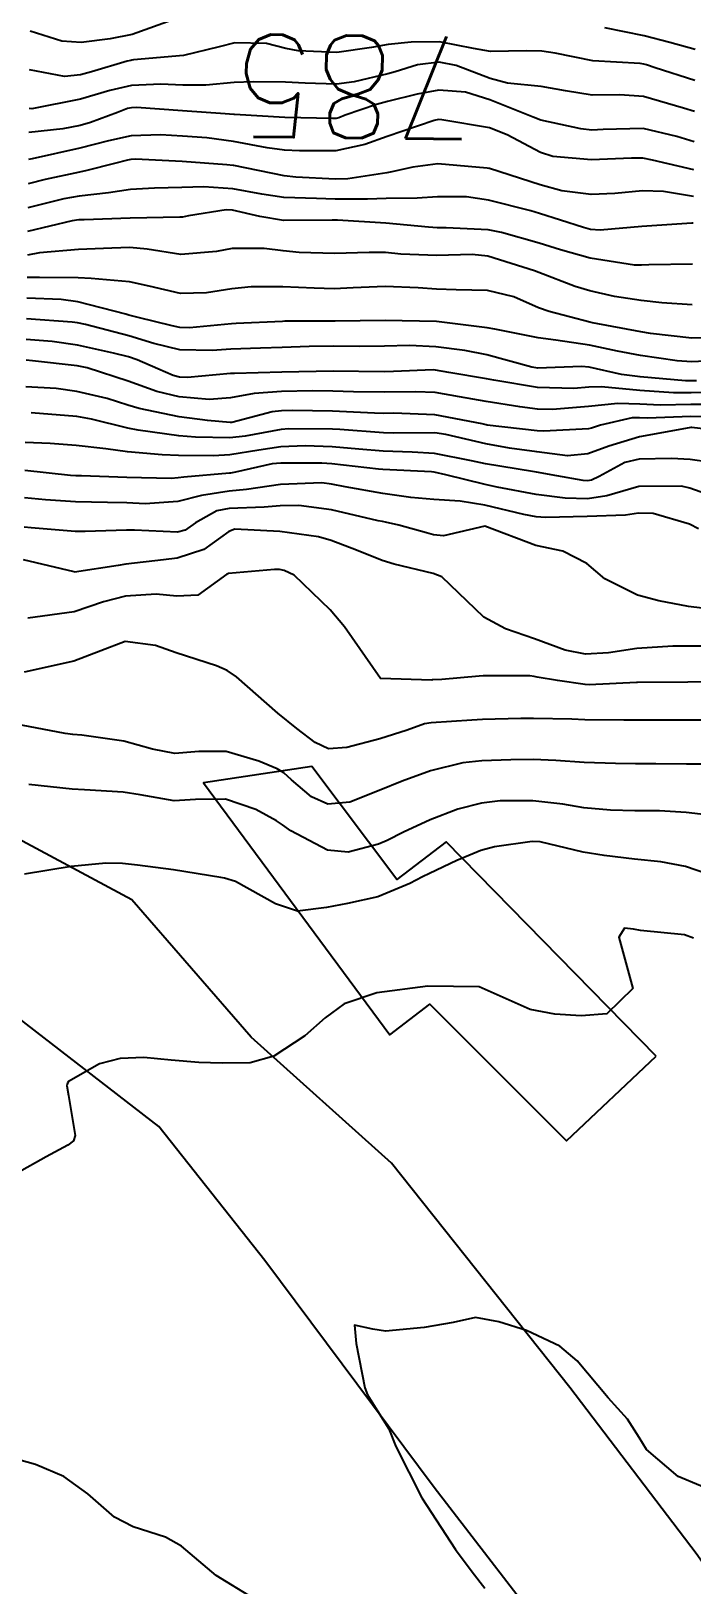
# Model space of a CAD drawing. Header units: metres. Extents: x 307586 to 320046, y 7427249 to 7434250.
# Drawn here: x 318761.4 to 318787.2, y 7430175.3 to 7430236 of the extents above; entities that cross this region are included whole.
import ezdxf
from ezdxf.enums import TextEntityAlignment as Align

# ---------------------------------------------------------------- set-up
doc = ezdxf.new("R2010")
doc.units = ezdxf.units.M
doc.header["$MEASUREMENT"] = 0
for name, color, linetype in [('Cotas', 45, 'Continuous'), ('Curvas de Nivel 1m', 11, 'Continuous'), ('Curvas de Nivel 5m', 15, 'Continuous'), ('Edificações', 30, 'Continuous'), ('Vias Primárias', 230, 'Continuous')]:
    doc.layers.add(name, color=color, linetype=linetype)
doc.styles.add('Style-STANDARD', font='STANDARD.shx')

msp = doc.modelspace()

# ---------------------------------------------------------------- linework, layer by layer
at = {"layer": 'Curvas de Nivel 1m', "flags": 128}
for points, elevation in [([(318767.047, 7430236.524), (318765.349, 7430235.916), (318764.478, 7430235.736), (318763.344, 7430235.603), (318762.59, 7430235.646), (318761.35, 7430236.047)], 787), ([(318787.35, 7430235.318), (318786.35, 7430235.602), (318785.355, 7430235.863), (318783.82, 7430236.174)], 787), ([(318787.336, 7430234.111), (318785.785, 7430234.613), (318785.448, 7430234.723), (318785.344, 7430234.754), (318785.195, 7430234.771), (318783.345, 7430234.884), (318781.87, 7430235.184), (318781.349, 7430235.263), (318780.757, 7430235.268), (318779.349, 7430235.251), (318778.677, 7430235.369), (318777.352, 7430235.626), (318776.241, 7430235.616), (318775.351, 7430235.515), (318774.695, 7430235.401), (318773.347, 7430235.203), (318771.834, 7430235.269), (318771.349, 7430235.367), (318770.595, 7430235.553), (318769.351, 7430235.585), (318768.739, 7430235.426), (318767.346, 7430235.096), (318765.398, 7430234.923), (318765.334, 7430234.91), (318765.294, 7430234.9), (318765.147, 7430234.862), (318763.756, 7430234.448), (318763.327, 7430234.328), (318762.702, 7430234.264), (318761.329, 7430234.529)], 786), ([(318787.304, 7430231.716), (318786.634, 7430231.928), (318785.309, 7430232.232), (318783.744, 7430232.2), (318783.308, 7430232.175), (318782.882, 7430232.22), (318781.312, 7430232.568), (318781.02, 7430232.673), (318779.323, 7430233.354), (318778.366, 7430233.661), (318777.328, 7430233.74), (318776.476, 7430233.572), (318775.321, 7430233.295), (318774.887, 7430233.177), (318773.668, 7430232.756), (318773.414, 7430232.657), (318773.312, 7430232.631), (318773.177, 7430232.628), (318771.312, 7430232.665), (318769.337, 7430232.786), (318769.313, 7430232.786), (318768.98, 7430232.813), (318767.314, 7430232.93), (318765.515, 7430233.056), (318765.315, 7430233.05), (318765.162, 7430233.014), (318764.769, 7430232.865), (318763.713, 7430232.472), (318763.308, 7430232.355), (318762.637, 7430232.22), (318761.305, 7430232.078)], 784), ([(318787.293, 7430230.619), (318785.684, 7430231.002), (318785.297, 7430231.073), (318784.851, 7430231.071), (318783.297, 7430231.009), (318781.778, 7430231.144), (318781.299, 7430231.296), (318779.999, 7430231.99), (318779.309, 7430232.269), (318777.44, 7430232.581), (318777.312, 7430232.583), (318777.148, 7430232.549), (318775.305, 7430231.929), (318774.437, 7430231.613), (318773.299, 7430231.361), (318771.876, 7430231.359), (318771.299, 7430231.391), (318770.618, 7430231.479), (318769.302, 7430231.732), (318768.255, 7430231.869), (318767.304, 7430231.935), (318766.449, 7430231.987), (318765.304, 7430231.948), (318764.416, 7430231.755), (318763.299, 7430231.464), (318761.431, 7430231.045), (318761.294, 7430231.026)], 783), ([(318787.278, 7430229.575), (318786.114, 7430229.774), (318785.281, 7430229.794), (318784.211, 7430229.698), (318783.278, 7430229.654), (318782.135, 7430229.802), (318781.283, 7430230.036), (318779.308, 7430230.674), (318779.293, 7430230.676), (318779.211, 7430230.691), (318777.294, 7430230.861), (318776.311, 7430230.725), (318775.486, 7430230.541), (318775.289, 7430230.505), (318773.769, 7430230.272), (318773.285, 7430230.254), (318771.738, 7430230.331), (318771.287, 7430230.38), (318769.316, 7430230.786), (318769.293, 7430230.792), (318769.043, 7430230.813), (318767.294, 7430230.942), (318765.469, 7430231.032), (318765.295, 7430231.026), (318765.158, 7430230.998), (318764.65, 7430230.866), (318763.569, 7430230.597), (318763.288, 7430230.536), (318761.944, 7430230.239), (318761.28, 7430230.068)], 782), ([(318787.262, 7430228.542), (318787.211, 7430228.539), (318785.261, 7430228.406), (318783.632, 7430228.264), (318783.259, 7430228.293), (318782.986, 7430228.37), (318782.088, 7430228.658), (318781.267, 7430228.917), (318780.92, 7430229.022), (318779.274, 7430229.433), (318778.414, 7430229.561), (318777.276, 7430229.561), (318776.478, 7430229.519), (318775.274, 7430229.496), (318774.544, 7430229.477), (318773.274, 7430229.478), (318772.549, 7430229.496), (318771.274, 7430229.537), (318770.407, 7430229.668), (318769.279, 7430229.884), (318768.139, 7430229.962), (318767.279, 7430229.931), (318766.215, 7430229.91), (318765.278, 7430229.846), (318764.418, 7430229.727), (318763.274, 7430229.592), (318762.674, 7430229.487), (318761.266, 7430229.14)], 781), ([(318787.231, 7430225.349), (318786.04, 7430225.417), (318785.232, 7430225.518), (318784.188, 7430225.675), (318783.235, 7430225.891), (318782.654, 7430226.065), (318781.242, 7430226.605), (318781.069, 7430226.672), (318779.248, 7430227.244), (318778.635, 7430227.31), (318777.248, 7430227.268), (318775.848, 7430227.33), (318775.249, 7430227.386), (318774.603, 7430227.393), (318773.249, 7430227.355), (318771.863, 7430227.394), (318771.25, 7430227.455), (318770.498, 7430227.55), (318769.25, 7430227.541), (318768.636, 7430227.429), (318767.248, 7430227.306), (318765.924, 7430227.524), (318765.25, 7430227.584), (318764.554, 7430227.562), (318763.249, 7430227.505), (318761.722, 7430227.378), (318761.247, 7430227.29)], 779), ([(318787.741, 7430224.058), (318787.215, 7430224.039), (318785.606, 7430224.225), (318785.218, 7430224.283), (318783.329, 7430224.639), (318783.223, 7430224.665), (318781.644, 7430225.081), (318781.229, 7430225.231), (318780.261, 7430225.651), (318779.235, 7430225.909), (318778.005, 7430225.932), (318777.235, 7430225.954), (318776.524, 7430226.009), (318775.236, 7430226.055), (318773.984, 7430226.003), (318773.235, 7430225.97), (318772.454, 7430225.99), (318771.236, 7430226.052), (318769.994, 7430226.044), (318769.234, 7430225.968), (318768.243, 7430225.81), (318767.227, 7430225.785), (318766.005, 7430226.075), (318765.234, 7430226.247), (318763.743, 7430226.368), (318763.236, 7430226.395), (318761.719, 7430226.419), (318761.235, 7430226.408)], 778), ([(318788.598, 7430223.18), (318787.201, 7430223.116), (318786.644, 7430223.156), (318785.204, 7430223.364), (318784.304, 7430223.531), (318783.21, 7430223.767), (318781.904, 7430223.969), (318781.214, 7430224.055), (318779.516, 7430224.389), (318779.219, 7430224.449), (318777.234, 7430224.699), (318775.233, 7430224.73), (318773.271, 7430224.71), (318773.222, 7430224.71), (318771.309, 7430224.701), (318771.222, 7430224.697), (318769.411, 7430224.617), (318769.22, 7430224.608), (318767.585, 7430224.45), (318767.209, 7430224.46), (318766.901, 7430224.525), (318765.578, 7430224.855), (318765.214, 7430224.943), (318765.099, 7430224.977), (318763.222, 7430225.46), (318762.566, 7430225.547), (318761.223, 7430225.603)], 777), ([(318787.403, 7430222.375), (318787.191, 7430222.372), (318786.974, 7430222.376), (318785.192, 7430222.524), (318784.47, 7430222.627), (318783.197, 7430222.903), (318782.906, 7430222.935), (318781.196, 7430222.87), (318780.966, 7430222.903), (318779.203, 7430223.39), (318778.341, 7430223.563), (318777.208, 7430223.702), (318776.184, 7430223.749), (318775.208, 7430223.732), (318774.237, 7430223.72), (318773.207, 7430223.728), (318772.265, 7430223.716), (318771.206, 7430223.682), (318770.353, 7430223.652), (318769.205, 7430223.609), (318768.464, 7430223.554), (318767.2, 7430223.586), (318766.195, 7430223.837), (318765.206, 7430224.129), (318763.518, 7430224.569), (318763.21, 7430224.637), (318762.997, 7430224.67), (318761.212, 7430224.798)], 776), ([(318788.318, 7430221.442), (318787.181, 7430221.442), (318785.996, 7430221.423), (318785.181, 7430221.46), (318784.319, 7430221.491), (318783.18, 7430221.372), (318781.766, 7430221.248), (318781.179, 7430221.271), (318780.494, 7430221.363), (318779.182, 7430221.564), (318778.132, 7430221.752), (318777.185, 7430221.914), (318776.414, 7430221.95), (318775.185, 7430221.925), (318773.994, 7430221.943), (318773.185, 7430221.974), (318772.392, 7430221.978), (318771.185, 7430221.955), (318770.109, 7430221.875), (318769.182, 7430221.712), (318768.356, 7430221.643), (318767.182, 7430221.75), (318766.304, 7430221.963), (318765.188, 7430222.361), (318763.589, 7430222.876), (318763.194, 7430222.957), (318761.446, 7430223.157), (318761.196, 7430223.177)], 774), ([(318788.786, 7430220.965), (318787.177, 7430220.977), (318785.476, 7430220.916), (318785.176, 7430220.921), (318784.878, 7430220.921), (318783.646, 7430220.635), (318783.291, 7430220.519), (318783.171, 7430220.492), (318781.428, 7430220.407), (318781.169, 7430220.424), (318779.217, 7430220.645), (318779.172, 7430220.651), (318779.015, 7430220.692), (318777.176, 7430221.044), (318775.554, 7430221.112), (318775.177, 7430221.101), (318774.807, 7430221.114), (318773.177, 7430221.194), (318771.603, 7430221.21), (318771.177, 7430221.203), (318770.81, 7430221.16), (318769.48, 7430220.807), (318769.237, 7430220.745), (318769.172, 7430220.743), (318768.29, 7430220.819), (318767.174, 7430220.967), (318765.615, 7430221.292), (318765.179, 7430221.418), (318764.368, 7430221.681), (318763.184, 7430221.957), (318762.366, 7430222.073), (318761.185, 7430222.145)], 773), ([(318789.169, 7430220.312), (318787.211, 7430220.551), (318787.172, 7430220.548), (318785.53, 7430220.252), (318785.166, 7430220.184), (318783.967, 7430219.826), (318783.156, 7430219.526), (318782.361, 7430219.446), (318781.157, 7430219.598), (318780.092, 7430219.747), (318779.161, 7430219.908), (318777.597, 7430220.275), (318777.167, 7430220.335), (318775.568, 7430220.333), (318775.167, 7430220.344), (318773.454, 7430220.472), (318773.169, 7430220.488), (318771.46, 7430220.494), (318771.168, 7430220.469), (318769.763, 7430220.205), (318769.163, 7430220.143), (318767.813, 7430220.173), (318767.164, 7430220.225), (318765.576, 7430220.445), (318765.168, 7430220.52), (318763.753, 7430220.874), (318763.174, 7430220.984), (318761.391, 7430221.123)], 772), ([(318788.636, 7430219.09), (318787.154, 7430219.303), (318786.422, 7430219.333), (318785.153, 7430219.316), (318784.592, 7430219.185), (318783.588, 7430218.636), (318783.291, 7430218.489), (318783.141, 7430218.466), (318782.974, 7430218.475), (318781.94, 7430218.658), (318781.145, 7430218.801), (318780.987, 7430218.829), (318779.15, 7430219.129), (318778.601, 7430219.246), (318777.155, 7430219.527), (318776.291, 7430219.588), (318775.156, 7430219.629), (318774.2, 7430219.707), (318773.158, 7430219.791), (318772.105, 7430219.83), (318771.158, 7430219.791), (318770.29, 7430219.664), (318769.153, 7430219.483), (318768.521, 7430219.447), (318767.152, 7430219.453), (318766.513, 7430219.479), (318765.154, 7430219.602), (318764.307, 7430219.717), (318763.157, 7430219.846), (318762.134, 7430219.92), (318761.159, 7430219.962)], 771), ([(318787.471, 7430216.587), (318787.125, 7430216.769), (318785.699, 7430217.182), (318785.129, 7430217.195), (318784.624, 7430217.129), (318783.127, 7430217.07), (318781.496, 7430217.033), (318781.127, 7430217.055), (318780.65, 7430217.153), (318779.131, 7430217.51), (318778.162, 7430217.671), (318777.133, 7430217.735), (318776.228, 7430217.818), (318775.135, 7430217.966), (318773.662, 7430218.231), (318773.139, 7430218.336), (318772.758, 7430218.385), (318771.138, 7430218.325), (318769.811, 7430218.129), (318769.135, 7430218.06), (318768.058, 7430217.896), (318767.131, 7430217.655), (318765.849, 7430217.568), (318765.13, 7430217.601), (318764.379, 7430217.619), (318763.131, 7430217.648), (318761.951, 7430217.718), (318761.132, 7430217.794)], 769), ([(318788.254, 7430213.409), (318787.087, 7430213.556), (318785.923, 7430213.775), (318785.094, 7430213.998), (318783.821, 7430214.633), (318783.109, 7430215.24), (318782.179, 7430215.719), (318781.116, 7430215.935), (318779.123, 7430216.69), (318777.51, 7430216.315), (318777.119, 7430216.358), (318776.839, 7430216.433), (318775.764, 7430216.73), (318775.239, 7430216.854), (318775.124, 7430216.872), (318774.96, 7430216.906), (318773.129, 7430217.332), (318771.853, 7430217.502), (318771.13, 7430217.488), (318770.496, 7430217.43), (318769.129, 7430217.384), (318768.648, 7430217.294), (318767.824, 7430216.823), (318767.416, 7430216.531), (318767.117, 7430216.454), (318765.437, 7430216.537), (318765.118, 7430216.543), (318763.507, 7430216.486), (318763.117, 7430216.486), (318761.398, 7430216.627), (318761.119, 7430216.656)], 768), ([(318787.646, 7430212.005), (318787.067, 7430211.997), (318786.467, 7430211.999), (318785.066, 7430211.909), (318783.953, 7430211.742), (318783.063, 7430211.689), (318782.262, 7430211.849), (318781.069, 7430212.291), (318779.931, 7430212.681), (318779.08, 7430213.137), (318777.449, 7430214.707), (318777.104, 7430214.844), (318775.581, 7430215.206), (318775.109, 7430215.357), (318774.104, 7430215.759), (318773.117, 7430216.139), (318772.625, 7430216.275), (318771.12, 7430216.485), (318769.351, 7430216.577), (318769.12, 7430216.482), (318768.146, 7430215.786), (318767.102, 7430215.438), (318766.564, 7430215.375), (318765.098, 7430215.204), (318764.8, 7430215.16), (318763.093, 7430214.899), (318763.072, 7430214.902), (318761.1, 7430215.378)], 767), ([(318789.013, 7430210.611), (318787.053, 7430210.59), (318785.094, 7430210.578), (318785.052, 7430210.577), (318783.198, 7430210.492), (318783.051, 7430210.499), (318781.963, 7430210.656), (318781.173, 7430210.788), (318781.054, 7430210.815), (318780.88, 7430210.846), (318779.054, 7430210.84), (318778.91, 7430210.835), (318777.446, 7430210.706), (318777.082, 7430210.68), (318777.052, 7430210.679), (318775.053, 7430210.74), (318773.637, 7430212.754), (318773.083, 7430213.428), (318771.671, 7430214.781), (318771.28, 7430214.963), (318771.105, 7430214.999), (318770.899, 7430214.998), (318769.103, 7430214.838), (318769.084, 7430214.829), (318769.044, 7430214.811), (318767.912, 7430213.994), (318767.084, 7430213.956), (318766.282, 7430214.039), (318765.084, 7430213.958), (318764.217, 7430213.733), (318763.078, 7430213.348), (318761.271, 7430213.103)], 766), ([(318788.202, 7430207.387), (318787.011, 7430207.396), (318785.808, 7430207.405), (318785.011, 7430207.407), (318784.229, 7430207.41), (318783.011, 7430207.455), (318781.894, 7430207.539), (318781.012, 7430207.572), (318780.136, 7430207.554), (318779.011, 7430207.522), (318778.269, 7430207.439), (318777.007, 7430207.125), (318775.889, 7430206.727), (318774.999, 7430206.358), (318773.843, 7430205.903), (318772.994, 7430205.826), (318772.345, 7430206.118), (318771.575, 7430206.781), (318771.269, 7430207.049), (318771.007, 7430207.212), (318770.296, 7430207.511), (318769.014, 7430207.882), (318767.954, 7430207.88), (318767.013, 7430207.806), (318766.141, 7430207.97), (318765.017, 7430208.291), (318763.378, 7430208.518), (318763.02, 7430208.548), (318762.722, 7430208.587), (318761.023, 7430208.91)], 764), ([(318788.217, 7430205.352), (318786.992, 7430205.496), (318785.949, 7430205.562), (318784.992, 7430205.572), (318784.03, 7430205.592), (318782.993, 7430205.689), (318782.17, 7430205.827), (318780.996, 7430205.96), (318779.72, 7430205.958), (318778.995, 7430205.866), (318778.067, 7430205.625), (318776.988, 7430205.21), (318775.941, 7430204.726), (318775.302, 7430204.411), (318774.976, 7430204.269), (318773.779, 7430203.944), (318772.972, 7430204.03), (318771.546, 7430204.782), (318771.213, 7430205.015), (318770.987, 7430205.169), (318770.171, 7430205.619), (318768.995, 7430206.026), (318767.813, 7430206.003), (318766.99, 7430205.962), (318765.656, 7430206.187), (318764.994, 7430206.29), (318763.484, 7430206.387), (318762.996, 7430206.419), (318761.304, 7430206.6)], 763), ([(318788.749, 7430202.779), (318786.965, 7430203.394), (318785.998, 7430203.574), (318784.969, 7430203.683), (318783.783, 7430203.819), (318782.973, 7430203.957), (318781.293, 7430204.35), (318780.978, 7430204.373), (318779.497, 7430204.162), (318778.973, 7430204.018), (318778.037, 7430203.63), (318776.959, 7430203.114), (318776.691, 7430202.98), (318776.194, 7430202.721), (318774.948, 7430202.204), (318773.752, 7430201.945), (318772.943, 7430201.787), (318771.806, 7430201.641), (318770.944, 7430201.927), (318769.384, 7430202.806), (318768.955, 7430202.931), (318768.809, 7430202.957), (318766.957, 7430203.259), (318765.556, 7430203.448), (318764.959, 7430203.51), (318764.307, 7430203.519), (318762.958, 7430203.391), (318761.134, 7430203.087)], 762), ([(318787.278, 7430200.587), (318786.934, 7430200.725), (318785.205, 7430200.885), (318784.936, 7430200.938), (318784.583, 7430200.977), (318784.356, 7430200.626), (318784.903, 7430198.62), (318783.893, 7430197.63), (318782.892, 7430197.548), (318781.859, 7430197.622), (318780.894, 7430197.805), (318778.903, 7430198.69), (318776.903, 7430198.71), (318774.9, 7430198.457), (318773.629, 7430198.02), (318772.89, 7430197.47), (318772.085, 7430196.772), (318770.875, 7430195.973), (318769.96, 7430195.711), (318768.866, 7430195.709), (318767.951, 7430195.735), (318766.868, 7430195.82), (318765.795, 7430195.92), (318764.868, 7430195.891), (318764.061, 7430195.672), (318762.854, 7430194.982), (318762.813, 7430194.922), (318762.799, 7430194.881), (318762.793, 7430194.821), (318762.848, 7430194.436), (318763.114, 7430192.877), (318763.044, 7430192.664), (318762.829, 7430192.504), (318761.978, 7430192.047), (318760.818, 7430191.395)], 761)]:
    msp.add_lwpolyline(points, dxfattribs=dict(at, elevation=elevation))
at = {"layer": 'Curvas de Nivel 5m', "flags": 128}
for points, elevation in [([(318787.318, 7430232.905), (318786.883, 7430233.033), (318785.326, 7430233.493), (318784.398, 7430233.558), (318783.326, 7430233.544), (318782.272, 7430233.713), (318781.331, 7430233.873), (318780.006, 7430234.01), (318779.336, 7430234.196), (318778.005, 7430234.703), (318777.344, 7430234.833), (318776.492, 7430234.723), (318775.62, 7430234.455), (318775.338, 7430234.379), (318774.021, 7430234.064), (318773.331, 7430233.964), (318772.105, 7430234.005), (318771.332, 7430234.044), (318770.077, 7430234.057), (318769.331, 7430234.032), (318768.219, 7430233.931), (318767.329, 7430233.929), (318766.46, 7430233.973), (318765.323, 7430233.916), (318764.472, 7430233.718), (318763.318, 7430233.377), (318761.416, 7430233.01), (318761.314, 7430233.018)], 785), ([(318787.246, 7430226.931), (318785.532, 7430226.902), (318785.246, 7430226.891), (318784.971, 7430226.897), (318783.248, 7430227.172), (318782.088, 7430227.494), (318781.254, 7430227.753), (318779.773, 7430228.17), (318779.259, 7430228.27), (318777.608, 7430228.357), (318777.259, 7430228.36), (318776.921, 7430228.376), (318775.261, 7430228.535), (318773.368, 7430228.653), (318773.262, 7430228.655), (318773.153, 7430228.652), (318771.261, 7430228.647), (318770.332, 7430228.799), (318769.266, 7430229.043), (318769.022, 7430229.057), (318767.54, 7430228.827), (318767.316, 7430228.776), (318767.262, 7430228.772), (318767.202, 7430228.771), (318765.262, 7430228.733), (318763.47, 7430228.669), (318763.261, 7430228.662), (318762.998, 7430228.621), (318761.256, 7430228.216)], 780), ([(318787.857, 7430221.912), (318787.186, 7430221.907), (318786.493, 7430221.907), (318785.187, 7430221.998), (318783.69, 7430222.133), (318783.188, 7430222.121), (318782.609, 7430222.07), (318781.187, 7430222.117), (318779.474, 7430222.403), (318779.191, 7430222.458), (318777.723, 7430222.705), (318777.194, 7430222.791), (318777.109, 7430222.797), (318775.551, 7430222.735), (318775.193, 7430222.728), (318773.202, 7430222.751), (318771.192, 7430222.707), (318769.336, 7430222.664), (318769.191, 7430222.655), (318767.51, 7430222.506), (318767.19, 7430222.523), (318766.944, 7430222.587), (318766.352, 7430222.843), (318765.54, 7430223.199), (318765.197, 7430223.309), (318764.607, 7430223.457), (318763.202, 7430223.771), (318762.22, 7430223.911), (318761.204, 7430223.986)], 775), ([(318787.76, 7430217.961), (318787.139, 7430218.176), (318786.805, 7430218.26), (318785.139, 7430218.238), (318783.888, 7430217.88), (318783.134, 7430217.767), (318782.271, 7430217.79), (318781.136, 7430217.929), (318779.606, 7430218.218), (318779.139, 7430218.319), (318777.605, 7430218.705), (318777.144, 7430218.81), (318777.036, 7430218.82), (318775.145, 7430218.908), (318774.967, 7430218.92), (318773.148, 7430219.131), (318772.761, 7430219.153), (318771.148, 7430219.16), (318770.819, 7430219.123), (318769.376, 7430218.808), (318769.186, 7430218.766), (318769.142, 7430218.76), (318767.357, 7430218.612), (318767.14, 7430218.582), (318766.861, 7430218.556), (318765.14, 7430218.591), (318763.362, 7430218.657), (318763.141, 7430218.666), (318762.937, 7430218.679), (318761.143, 7430218.874)], 770), ([(318788.499, 7430209.107), (318787.031, 7430209.104), (318786.52, 7430209.109), (318785.03, 7430209.104), (318784.551, 7430209.104), (318783.03, 7430209.127), (318782.526, 7430209.152), (318781.031, 7430209.177), (318780.535, 7430209.171), (318779.03, 7430209.13), (318778.612, 7430209.112), (318777.027, 7430209.006), (318776.773, 7430208.968), (318776.096, 7430208.724), (318775.019, 7430208.38), (318773.726, 7430208.043), (318773.015, 7430207.986), (318772.491, 7430208.241), (318771.773, 7430208.779), (318771.032, 7430209.379), (318769.418, 7430210.806), (318769.055, 7430211.056), (318768.643, 7430211.228), (318767.062, 7430211.745), (318766.254, 7430212.031), (318765.066, 7430212.191), (318764.118, 7430211.814), (318763.058, 7430211.416), (318761.128, 7430210.983)], 765), ([(318788.426, 7430178.813), (318786.677, 7430179.546), (318785.445, 7430180.609), (318785.162, 7430181.077), (318784.705, 7430181.79), (318783.941, 7430182.628), (318782.734, 7430184.07), (318782.062, 7430184.647), (318780.749, 7430185.255), (318779.674, 7430185.598), (318778.754, 7430185.76), (318777.885, 7430185.566), (318776.75, 7430185.37), (318775.248, 7430185.232), (318774.749, 7430185.302), (318774.035, 7430185.462), (318774.091, 7430184.747), (318774.44, 7430183.019), (318774.536, 7430182.742), (318774.71, 7430182.471), (318775.379, 7430181.409), (318775.643, 7430180.726), (318776.663, 7430178.71), (318777.98, 7430176.697), (318778.634, 7430175.821), (318779.125, 7430175.18)], 760), ([(318770.065, 7430174.788), (318768.626, 7430175.675), (318767.272, 7430176.824), (318766.646, 7430177.182), (318765.377, 7430177.576), (318764.654, 7430177.959), (318763.608, 7430178.871), (318762.673, 7430179.543), (318761.561, 7430180.01), (318760.683, 7430180.264)], 760)]:
    msp.add_lwpolyline(points, dxfattribs=dict(at, elevation=elevation))
at = {"layer": 'Edificações'}
msp.add_lwpolyline([(318785.815, 7430195.981), (318777.619, 7430204.357), (318775.685, 7430202.884), (318772.369, 7430207.302), (318768.133, 7430206.658), (318775.408, 7430196.809), (318776.974, 7430198.006), (318782.315, 7430192.667)], close=True, dxfattribs=at)
at = {"layer": 'Vias Primárias'}
msp.add_lwpolyline([(318860.377, 7430075.421, 0.091458), (318855.088, 7430086.526), (318847.354, 7430096.623), (318839.977, 7430106.183), (318830.464, 7430118.01), (318821.083, 7430130.022), (318814.636, 7430137.937), (318806.636, 7430148.954), (318800.589, 7430157.144), (318794.366, 7430166.608), (318787.378, 7430176.539), (318782.444, 7430183.029), (318775.479, 7430191.789), (318769.992, 7430196.72), (318765.327, 7430202.089), (318748.934, 7430210.878), (318738.735, 7430216.131), (318727.466, 7430221.219), (318714.894, 7430227.103), (318705.61, 7430231.555), (318698.017, 7430234.749)], format="xyb", dxfattribs=at)
msp.add_lwpolyline([(318860.377, 7430075.421, 0.091458), (318855.088, 7430086.526), (318847.354, 7430096.623), (318839.977, 7430106.183), (318830.464, 7430118.01), (318821.083, 7430130.022), (318814.636, 7430137.937), (318806.636, 7430148.954), (318800.589, 7430157.144), (318794.366, 7430166.608), (318787.378, 7430176.539), (318782.444, 7430183.029), (318775.479, 7430191.789), (318769.992, 7430196.72), (318765.327, 7430202.089), (318748.934, 7430210.878), (318738.735, 7430216.131), (318727.466, 7430221.219), (318714.894, 7430227.103), (318705.61, 7430231.555), (318698.017, 7430234.749)], format="xyb", dxfattribs=at)
msp.add_lwpolyline([(318855.103, 7430070.107), (318850.639, 7430081.238), (318841.583, 7430092.489), (318834.256, 7430101.947), (318825.098, 7430113.867), (318815.766, 7430125.707), (318809.654, 7430133.411), (318800.449, 7430144.584), (318794.717, 7430152.75), (318788.441, 7430162.456), (318782.079, 7430172.707), (318777.14, 7430179.119), (318770.529, 7430187.985), (318766.382, 7430193.223), (318760.924, 7430197.448), (318746.042, 7430205.347), (318736.02, 7430210.508), (318724.859, 7430215.548), (318712.222, 7430221.462), (318703.048, 7430225.86)], dxfattribs=at)
msp.add_lwpolyline([(318855.103, 7430070.107), (318850.639, 7430081.238), (318841.583, 7430092.489), (318834.256, 7430101.947), (318825.098, 7430113.867), (318815.766, 7430125.707), (318809.654, 7430133.411), (318800.449, 7430144.584), (318794.717, 7430152.75), (318788.441, 7430162.456), (318782.079, 7430172.707), (318777.14, 7430179.119), (318770.529, 7430187.985), (318766.382, 7430193.223), (318760.924, 7430197.448), (318746.042, 7430205.347), (318736.02, 7430210.508), (318724.859, 7430215.548), (318712.222, 7430221.462), (318703.048, 7430225.86)], dxfattribs=at)

# ---------------------------------------------------------------- texts
at = {"layer": 'Cotas', "style": 'Style-STANDARD'}
msp.add_text('785', height=4, rotation=179.35007, dxfattribs=at).set_placement((318774.015, 7430233.868, 785), align=Align.MIDDLE_CENTER)

doc.saveas('drawing.dxf')
